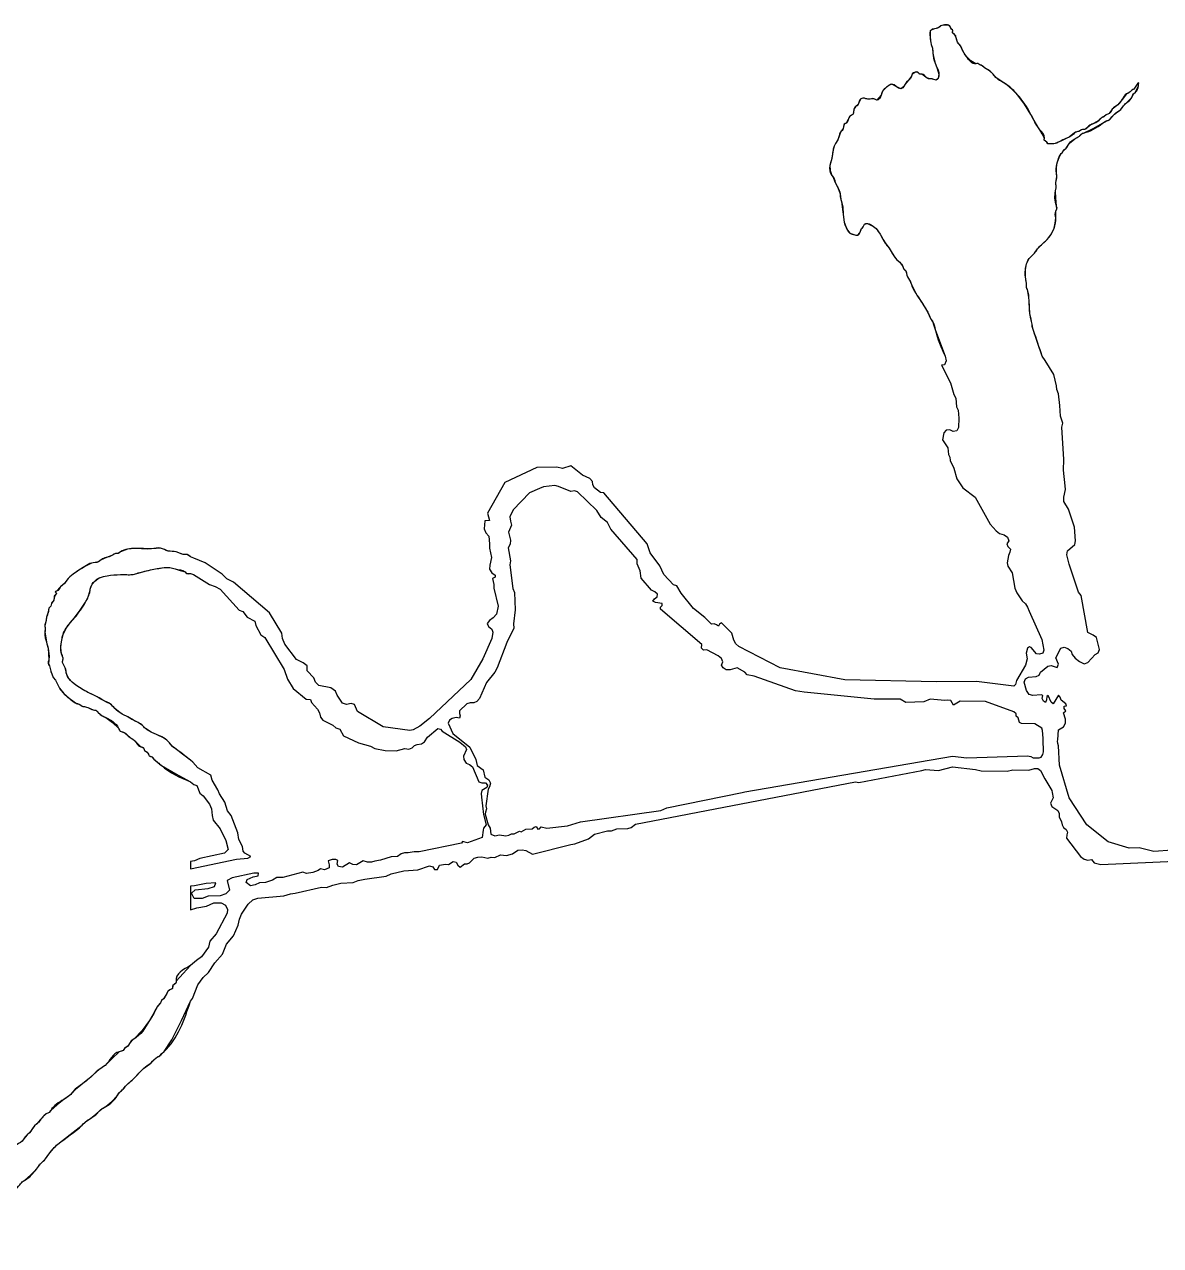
# Model space of a CAD drawing. Extents: x 708293 to 716990, y 4902010 to 4917550.
# Drawn here: x 708878 to 709646, y 4909179 to 4910004 of the extents above; entities that cross this region are included whole.
import ezdxf

# ---------------------------------------------------------------- set-up
doc = ezdxf.new("R2010")
doc.units = 0
doc.layers.add('creek', color=7, linetype='Continuous')
doc.layers.add('creek-fill', color=7, linetype='Continuous')

msp = doc.modelspace()

# ---------------------------------------------------------------- linework, layer by layer
at = {"layer": 'creek'}
for points in [[(709489.88, 4909995.79), (709490.23, 4909993.22), (709490.57, 4909990.64), (709491.4, 4909988.23), (709491.75, 4909984.84), (709492.45, 4909981.44), (709493.26, 4909978.08), (709494.55, 4909974.32), (709495.82, 4909970.6), (709495.2, 4909967.69), (709493.99, 4909966.47), (709492.45, 4909967.02), (709487.82, 4909967.86), (709484.15, 4909970.64), (709482.86, 4909970.47), (709481.55, 4909971.91), (709479.93, 4909971.89), (709477.67, 4909970.58), (709477.35, 4909969.12), (709475.14, 4909966.48), (709472.93, 4909963.83), (709471.98, 4909961.89), (709469.96, 4909960.66), (709467, 4909962.16), (709464.02, 4909963.75), (709462.32, 4909963.17), (709460.38, 4909961.69), (709457.73, 4909959.16), (709456.78, 4909956.41), (709453.88, 4909952.99), (709451.93, 4909953.94), (709448.53, 4909953.59), (709444.47, 4909954.35), (709443.01, 4909953.85), (709441.65, 4909951.5), (709441.34, 4909950.04), (709439.4, 4909948.57), (709438.36, 4909946.87), (709438.13, 4909945.17), (709437.66, 4909943.39), (709435.64, 4909942.16), (709434.4, 4909939.85), (709433.16, 4909937.54), (709431.79, 4909936.8), (709431.16, 4909933.89), (709429.32, 4909931.37), (709428.49, 4909928.76), (709427.57, 4909926.18), (709425.97, 4909923.75), (709425.01, 4909921.8), (709424.22, 4909919.37), (709423.76, 4909915.17), (709422.93, 4909912.05), (709422.1, 4909908.94), (709422.2, 4909905.52), (709423.37, 4909902.1), (709424.27, 4909901.06), (709425.25, 4909898.57), (709426.25, 4909896.08), (709427.48, 4909894.07), (709428.97, 4909889.73), (709429.49, 4909885.86), (709429.99, 4909884.42), (709430.9, 4909877.46), (709431.79, 4909870.48), (709432.79, 4909867.58), (709433.92, 4909865.22), (709435.65, 4909863.17), (709439.07, 4909861.92), (709441.02, 4909861.77), (709442.38, 4909863.32), (709443.58, 4909866.16), (709444.54, 4909867.3), (709445.5, 4909869.24), (709447.52, 4909869.67), (709451.51, 4909867.53), (709453.31, 4909866.25)], [(709630.93, 4909964.73), (709630.27, 4909964.37), (709629.31, 4909963.23), (709627.55, 4909960.47), (709626.17, 4909959.73), (709624.97, 4909958.51), (709622.71, 4909957.19), (709619.73, 4909953.52), (709616.84, 4909949.79), (709612.97, 4909946.85), (709610.97, 4909944), (709608.87, 4909943.01), (709607.82, 4909942.12), (709605.72, 4909941.13), (709603.71, 4909939.09), (709601.05, 4909937.37), (709599.11, 4909936.7), (709596.69, 4909935.06), (709594.83, 4909933.35), (709592.24, 4909933), (709590.47, 4909931.86), (709588.93, 4909931.6), (709587.56, 4909930.86), (709583.93, 4909928), (709582.72, 4909927.58), (709578.58, 4909925.58), (709574.31, 4909923.63), (709572.78, 4909923.37), (709571.07, 4909923.59), (709569.45, 4909923.58), (709568.79, 4909924.7), (709567, 4909925.97), (709567.07, 4909927.35), (709565.7, 4909930.25), (709564.03, 4909933.04), (709562.56, 4909934.96), (709560.28, 4909939.16), (709558.04, 4909943.39), (709553.72, 4909950.2), (709548.86, 4909956.69), (709545.43, 4909960.22), (709541.68, 4909963.4), (709537.91, 4909965.83), (709534.26, 4909968.4), (709532.47, 4909970.48), (709530.02, 4909972.88), (709526.6, 4909974.94), (709525.05, 4909976.3), (709523.5, 4909976.85), (709522.12, 4909977.72), (709520.82, 4909977.55), (709517.39, 4909979.56), (709514.54, 4909982.41), (709512.91, 4909984.81), (709511.51, 4909987.3), (709510.44, 4909989.63), (709508.47, 4909992.19), (709507.48, 4909995.08), (709506.41, 4909997.41), (709504.94, 4909998.53), (709505.25, 4909999.98), (709504.35, 4910001.02), (709503.62, 4910002.39), (709502.39, 4910003.59), (709498.58, 4910003.63), (709497.12, 4910003.13), (709495.84, 4910002.15), (709493.89, 4910001.48), (709491.41, 4910000.89), (709489.94, 4909999.59), (709489.88, 4909995.79)], [(709554.27, 4909838.3), (709555.05, 4909842.35), (709556.81, 4909845.91), (709558.62, 4909847.77), (709560.43, 4909849.58), (709562.44, 4909852.42), (709565.15, 4909855.13), (709567.91, 4909857.81), (709570, 4909860.16), (709571.93, 4909862.69), (709573.6, 4909866.5), (709574.31, 4909869.92), (709574.77, 4909873.36), (709574.81, 4909877.97), (709575.61, 4909879.59), (709575.19, 4909881.6), (709574.78, 4909886.65), (709574.71, 4909891.68), (709575.1, 4909893.7), (709574.91, 4909897.41), (709575.53, 4909901.13), (709575.19, 4909903.71), (709575.25, 4909906.73), (709575.55, 4909909.76), (709575.87, 4909911.22), (709576.98, 4909914.29), (709577.94, 4909916.24), (709579.14, 4909917.46), (709580.18, 4909919.17), (709581.88, 4909920.55), (709583.96, 4909923.96), (709587.59, 4909926.82), (709590.73, 4909928.71), (709592.34, 4909930.34), (709593.56, 4909930.76), (709600.07, 4909933.95), (709606.48, 4909937.34), (709609.14, 4909939.06), (709611.08, 4909939.73), (709612.29, 4909940.95), (709614.38, 4909943.55), (709616.55, 4909945.11), (709618.73, 4909946.66), (709620.58, 4909949.18), (709623.4, 4909952.02), (709626.21, 4909954.89), (709627.33, 4909957.16), (709628.78, 4909958.46), (709630.61, 4909962.6), (709630.68, 4909963.97), (709630.93, 4909964.73)], [(709453.31, 4909866.25), (709456.01, 4909862.33), (709457.96, 4909859.09), (709459.87, 4909855.83), (709462.24, 4909852.87), (709463.55, 4909850.63), (709465.36, 4909847.85), (709467.32, 4909845.18), (709469.28, 4909843.42), (709471.33, 4909840.62), (709471.83, 4909839.17), (709473.46, 4909837.57), (709474.13, 4909834.83), (709475.34, 4909832.56), (709476.51, 4909830.26), (709477.17, 4909828.33), (709478.97, 4909824.75), (709480.95, 4909821.27), (709484.21, 4909816.19), (709487.43, 4909811.09), (709489, 4909808.12), (709490.32, 4909805.07), (709491.38, 4909803.54), (709492.34, 4909800.77), (709493.29, 4909798), (709496.62, 4909789), (709499.95, 4909780)], [(709565.53, 4909780), (709562.61, 4909788.65), (709559.68, 4909797.29), (709559.18, 4909798.74), (709558.76, 4909801.56), (709558.02, 4909805.22), (709557.33, 4909808.89), (709557, 4909813.23), (709556.78, 4909817.6), (709556.27, 4909821.31), (709555.59, 4909825.01), (709555.09, 4909826.45), (709554.91, 4909829.36), (709554.31, 4909833.46), (709554.27, 4909838.3)], [(709499.95, 4909780), (709500.72, 4909776.73), (709499.65, 4909774.11), (709497.61, 4909773.8), (709503.61, 4909762.07), (709505.85, 4909754.05), (709507.21, 4909751.6), (709507.78, 4909745.75), (709508.79, 4909743.46), (709509.24, 4909738.13), (709508.97, 4909731.81), (709507.87, 4909729.47), (709505.38, 4909729.09), (709503.08, 4909730.29), (709500.71, 4909729.88), (709499.04, 4909728.24), (709498.2, 4909723.53), (709501.87, 4909717.93), (709502.36, 4909713.52), (709503.22, 4909711.64), (709503.41, 4909709.49), (709505.87, 4909704.24), (709507.89, 4909697.13), (709511.96, 4909691.05), (709520.31, 4909684.7), (709530.37, 4909666.54), (709534.44, 4909661.88), (709536.71, 4909660.24), (709539.85, 4909659.28), (709542.11, 4909657.61), (709543.15, 4909655.16), (709541.69, 4909653.11), (709542.41, 4909651.33), (709544.09, 4909649.64), (709543.8, 4909647.59), (709542.78, 4909645.25), (709542.02, 4909640.42), (709542.45, 4909638), (709545.25, 4909633.55), (709547.13, 4909623.17), (709548.37, 4909620.12), (709552.1, 4909614.63), (709554.31, 4909612.6), (709555.79, 4909610.43), (709556.92, 4909607.66)], [(709564.46, 4909566.44), (709569.35, 4909570.49), (709571.68, 4909571), (709575.71, 4909569.57), (709576.68, 4909571.75), (709574.75, 4909576.23), (709578.18, 4909582.57), (709580.55, 4909583.38), (709582.97, 4909582.5), (709585.09, 4909580.7), (709585.92, 4909578.36), (709587.89, 4909575.87), (709590.87, 4909573.6), (709594, 4909572.11), (709596.37, 4909573.07), (709601.4, 4909578.3), (709603.53, 4909579.49), (709604.36, 4909581.85), (709602.23, 4909589.78), (709600.15, 4909591.5), (709596.38, 4909593.33), (709592, 4909618.16), (709590.26, 4909620.49), (709583.83, 4909639.32), (709582.16, 4909645.76), (709582.68, 4909648.54), (709587.62, 4909652.7), (709588.13, 4909655.17), (709587.39, 4909664.5), (709583.34, 4909676.69), (709580.3, 4909681.74), (709580.13, 4909684.6), (709581.47, 4909689.79), (709581.21, 4909692.28), (709579.98, 4909702.95), (709580.31, 4909710.16), (709578.99, 4909732.12), (709579.48, 4909734.63), (709578.03, 4909739.41), (709577.59, 4909746.68), (709576.67, 4909754.58), (709575.54, 4909757.54), (709575.2, 4909759.97), (709573.44, 4909767.71), (709567.68, 4909777.04), (709565.53, 4909780)], [(709343.98, 4909599.13), (709342.15, 4909598.93), (709337.61, 4909603.32), (709329.93, 4909609.42), (709321.55, 4909619.79), (709318.72, 4909624.77), (709316.45, 4909625.55), (709309.86, 4909632.47), (709307.09, 4909638.37), (709300.68, 4909647.02), (709298.61, 4909653.12), (709269.43, 4909687.62), (709266.96, 4909687.89), (709263.05, 4909691.1), (709262, 4909693.05), (709261.56, 4909695.31), (709259.81, 4909697.25), (709254.87, 4909699.56), (709247.06, 4909705.77), (709241.34, 4909704.16), (709237.5, 4909704.99), (709224.06, 4909704.84), (709202.3, 4909694.68), (709190.64, 4909673.8), (709192.12, 4909668.93), (709188.98, 4909668.8), (709188.38, 4909663.39), (709189.65, 4909660.6), (709191.5, 4909658.46), (709192.05, 4909653.13), (709191.99, 4909650.28), (709193.34, 4909644.02), (709192.16, 4909638.69), (709192, 4909636.06), (709193.68, 4909633.53), (709195.92, 4909632.07), (709195.83, 4909630.53), (709194.17, 4909629.69), (709195.03, 4909625.59), (709195.06, 4909623.2)], [(709225.95, 4909690.54), (709219.01, 4909687.56), (709208.15, 4909676.2), (709205.88, 4909671.33), (709206.19, 4909668.45), (709206.99, 4909665.88), (709204.83, 4909661.02), (709206.28, 4909655.7), (709205.91, 4909652.99), (709204.7, 4909650.44), (709206.2, 4909641.78), (709205.75, 4909638.94), (709207.77, 4909622.92), (709208.89, 4909620.36), (709209.42, 4909608.58), (709208.34, 4909599.08), (709208.44, 4909596.21), (709203.79, 4909586.58), (709197.15, 4909569.46), (709195.74, 4909566.41), (709189.95, 4909559.37), (709185.24, 4909548.65), (709183.59, 4909546.67), (709181.55, 4909545.71), (709178.95, 4909545.75), (709176.8, 4909545.06), (709171.84, 4909540.29), (709171.7, 4909538.4), (709172.32, 4909536.87), (709171.7, 4909535.42), (709169.49, 4909535.75), (709166.7, 4909535.13), (709164.98, 4909534), (709164.14, 4909532.07), (709167.23, 4909525), (709178.81, 4909515.8), (709182.75, 4909507.47), (709183.74, 4909503.31), (709187.78, 4909500.33), (709188.89, 4909495.52)], [(709401.77, 4909553.33), (709398.89, 4909553.77), (709370.87, 4909563.79), (709366.25, 4909564.62), (709364.52, 4909566.51), (709359.37, 4909569.41), (709354.75, 4909567.98), (709352.11, 4909568.11), (709349.95, 4909569.35), (709348.88, 4909571.09), (709349.67, 4909573.34), (709348.79, 4909575.57), (709346.69, 4909577.41), (709338.92, 4909581.46), (709336.66, 4909581.26), (709335.41, 4909582.71), (709335.59, 4909585.06), (709307.71, 4909609.03), (709307.55, 4909610.35), (709308.82, 4909611.49), (709308.8, 4909612.91), (709304.32, 4909613.47), (709302.47, 4909614.43), (709303.52, 4909616.09), (709305.31, 4909617.37), (709305.66, 4909619.07), (709303.77, 4909620.81), (709301.62, 4909621.78), (709294.58, 4909629.89), (709293.78, 4909634.93), (709291.9, 4909639.63), (709291.94, 4909642.55), (709273.99, 4909663.06), (709271.75, 4909667.54), (709267.47, 4909671.04), (709264.5, 4909675.68), (709251.63, 4909688.34), (709249.46, 4909688.88), (709247.13, 4909688.57), (709238.65, 4909692.01), (709236.14, 4909692.51), (709228.49, 4909691.71), (709225.95, 4909690.54)], [(708990, 4909644.3), (708987.7, 4909645.94), (708984.94, 4909646.07), (708980.31, 4909647.72), (708977.63, 4909648.03), (708974.95, 4909648.31), (708972.33, 4909649.39), (708969.67, 4909650.28), (708966.63, 4909650.09), (708963.59, 4909649.81), (708958.12, 4909649.99), (708952.65, 4909650.1), (708947.4, 4909649.62), (708942.61, 4909647.75), (708941.08, 4909646.68)], [(708941.08, 4909646.68), (708938.73, 4909646.42), (708936.71, 4909645.18), (708933.12, 4909643.82), (708929.52, 4909642.45), (708927.83, 4909641.06), (708922.97, 4909640.21), (708918.61, 4909637.9), (708914.54, 4909635.43), (708910.62, 4909632.74), (708908.39, 4909630.76), (708906.35, 4909628.58), (708904.67, 4909626.39), (708902.17, 4909624.18), (708899.44, 4909621.09), (708898.47, 4909620.76), (708899.37, 4909619.72), (708898.4, 4909618.58), (708897.69, 4909616.71), (708897.46, 4909615.02), (708896.01, 4909612.91), (708895.54, 4909611.13), (708894.17, 4909609.58), (708893.94, 4909607.88), (708893.39, 4909605.54), (708892.68, 4909603.67), (708892.13, 4909600.52), (708891.42, 4909597.85), (708891.76, 4909596.08), (708891.54, 4909593.58), (708892.11, 4909589.62), (708892.89, 4909585.68), (708893.64, 4909582.71), (708894.01, 4909578.88), (708894.1, 4909575.05), (708893.88, 4909571.74), (708894.54, 4909570.61), (708895.12, 4909568.92), (708895.46, 4909567.15), (708896.12, 4909565.22), (708897.19, 4909562.89), (708898.66, 4909560.97), (708899.94, 4909558.32), (708901.3, 4909555.67), (708904.41, 4909552.03), (708908, 4909548.8), (708910.41, 4909546.97), (708912.97, 4909545.38), (708915.16, 4909544.52), (708916.63, 4909543.4), (708918.9, 4909543.1), (708920.45, 4909542.55), (708924.27, 4909540.9), (708925.97, 4909540.67), (708927.6, 4909539.08), (708930.21, 4909537), (708932.82, 4909535.74), (708937.22, 4909532.43), (708941.22, 4909528.64), (708942.45, 4909526.64), (708945.54, 4909525.54), (708949.13, 4909522.19), (708951.16, 4909521), (708953.82, 4909518.56), (708956.39, 4909516.05), (708958.26, 4909515.34), (708958.92, 4909513.41), (708960.96, 4909512.22), (708962.03, 4909509.89), (708963.9, 4909509.19), (708965.21, 4909507.75)], [(709195.06, 4909623.2), (709197.81, 4909611.02), (709196.68, 4909605.55), (709194.63, 4909603.08), (709191.94, 4909601.46), (709190.39, 4909599.36), (709191.45, 4909597.37), (709193.55, 4909595.58), (709194.25, 4909593.58), (709193.58, 4909589.22), (709187.62, 4909575.41), (709179.34, 4909561.5), (709151.59, 4909535.03), (709144.94, 4909529.89), (709140.41, 4909527.44), (709138.18, 4909527.04), (709120.09, 4909529.47), (709102.93, 4909539.88), (709100.87, 4909544.58), (709098.54, 4909545.3), (709095.43, 4909544.66), (709092.75, 4909545.4), (709089.12, 4909550.79), (709087.88, 4909553.67), (709084.81, 4909555.79), (709076.66, 4909557.45), (709074.5, 4909559.74), (709073.36, 4909562.64), (709068.74, 4909567.45), (709068.71, 4909570.63), (709066.17, 4909572.7), (709061.65, 4909574.95), (709053.6, 4909585.47), (709052.18, 4909589.19), (709051.78, 4909592.75), (709043.28, 4909606.51), (709018.95, 4909627.35), (709014.5, 4909629.6), (709011.34, 4909632.6), (708999.83, 4909640.42), (708992.09, 4909643.51), (708990, 4909644.3)], [(708921.75, 4909552.17), (708917.44, 4909554.46), (708914.95, 4909555.97), (708912.55, 4909557.64), (708910, 4909559.74), (708907.74, 4909562.19), (708906.26, 4909564.92), (708905.25, 4909569.43), (708903.52, 4909572.88), (708903.82, 4909575.95), (708902.83, 4909578.85), (708902.23, 4909582.95), (708902.49, 4909585.5), (708902.92, 4909588.05), (708903.79, 4909591.84), (708905.96, 4909596.15), (708908.84, 4909600.04), (708911.57, 4909603.14), (708915.47, 4909608.31), (708919.03, 4909613.78), (708920.72, 4909617.31), (708921.98, 4909620.99), (708922.28, 4909623.26), (708923.45, 4909625.8), (708925.25, 4909628.05), (708928.31, 4909630.17), (708931.22, 4909631.17), (708935.84, 4909631.94), (708940.37, 4909632.22), (708944.91, 4909632.36), (708948.73, 4909632.32), (708952.13, 4909632.67), (708953.58, 4909633.17), (708957.79, 4909634.34), (708960.29, 4909634.95), (708962.81, 4909635.52), (708967.41, 4909636.39), (708972.04, 4909637.07), (708976.09, 4909637.11), (708979.66, 4909636.18), (708983.01, 4909635.2), (708986.33, 4909634.14), (708987.47, 4909633.19), (708990, 4909633.21)], [(708990, 4909633.21), (708992.06, 4909632.43), (709002.81, 4909625.64), (709006.53, 4909624.43), (709009.95, 4909622.62), (709022.75, 4909608.39), (709025.33, 4909607.52), (709028.33, 4909603.56), (709033.38, 4909600.85), (709034.12, 4909598.01), (709037.52, 4909591.68), (709040.18, 4909589.77), (709053.26, 4909568.26), (709055.62, 4909561.64), (709059.43, 4909555.3), (709068.21, 4909548.26), (709071.11, 4909547.96), (709071.68, 4909545.85), (709075.81, 4909541.47), (709077.22, 4909538.88), (709077.86, 4909536.01), (709079.38, 4909534.01), (709086.06, 4909530.69), (709088.1, 4909528.8), (709090.96, 4909527.91), (709093.29, 4909523.48), (709103.53, 4909518.75), (709111.54, 4909516.34), (709114.47, 4909514.87), (709121.56, 4909513.46), (709129, 4909513.34), (709134.76, 4909514.76), (709137.6, 4909514.37), (709139.84, 4909515.24), (709141.3, 4909516.98), (709143.13, 4909517.65), (709146.17, 4909518.04), (709148.15, 4909519.46), (709150.18, 4909522.57), (709157.18, 4909528.3), (709159.01, 4909527.82), (709160.01, 4909526.66), (709171.91, 4909519.24)], [(709556.92, 4909607.66), (709565.44, 4909588.48), (709566.71, 4909581.37), (709565.98, 4909579.21), (709563.8, 4909578.63), (709561.75, 4909578.74), (709558.14, 4909583.13), (709556.93, 4909583.5), (709555.65, 4909582.71), (709554.87, 4909579.32), (709555.52, 4909575.5), (709554.25, 4909571.08), (709548.16, 4909560.8), (709547.58, 4909558.13), (709546.35, 4909557.07), (709521.22, 4909560.2), (709494.22, 4909559.94), (709432.12, 4909561.23), (709388.62, 4909569.41), (709360.62, 4909583.84), (709358.63, 4909585.65), (709357.08, 4909587.96), (709355.77, 4909592.84), (709348.8, 4909599.76), (709347.55, 4909598.94), (709346.83, 4909597.43), (709345.47, 4909598.37), (709343.98, 4909599.13)], [(709576.14, 4909520.68), (709576.53, 4909527.38), (709580.03, 4909529.59), (709581.4, 4909531.92), (709581.48, 4909534.74), (709579.92, 4909539.03), (709581.56, 4909540.38), (709580.45, 4909541.96), (709580.45, 4909543.46), (709581.96, 4909543.77), (709581.56, 4909544.98), (709578.43, 4909547.44), (709577.66, 4909549.64), (709576.64, 4909550.82), (709572.93, 4909544.97), (709571.68, 4909546.16), (709569.76, 4909550.77), (709568.75, 4909550.1), (709568.54, 4909547.7), (709567.88, 4909545.99), (709566.59, 4909546.93), (709565.68, 4909548.59), (709566.09, 4909550.59), (709564.89, 4909551.22), (709559.18, 4909550.65), (709556.77, 4909551.38), (709555.06, 4909554.02), (709553.39, 4909559.68), (709554.3, 4909561.83), (709556.44, 4909563.07), (709561.64, 4909563.59), (709563.48, 4909564.45), (709564.46, 4909566.44)], [(708990, 4909506.9), (708984.63, 4909510.94), (708979.26, 4909514.99), (708977.79, 4909516.1), (708975.83, 4909518.66), (708973.86, 4909520.52), (708971.67, 4909522.09), (708967.48, 4909524.05), (708963.29, 4909525.96), (708959.46, 4909528.42), (708957.42, 4909530.42), (708954.57, 4909532.41), (708951.31, 4909533.99), (708947.57, 4909536.21), (708943.66, 4909538.11), (708941.18, 4909539.88), (708938.85, 4909541.85), (708935.59, 4909545.05), (708933.17, 4909546.28), (708930.7, 4909547.42), (708928.18, 4909549.04), (708925.57, 4909550.51), (708921.75, 4909552.17)], [(709566.24, 4909521.89), (709565.71, 4909527.07), (709565.37, 4909528.62), (709560.74, 4909531.64), (709551.7, 4909531.7), (709550.24, 4909532.53), (709549.42, 4909535.47), (709548.06, 4909536.6), (709547.92, 4909538.28), (709546.34, 4909539.66), (709527.36, 4909546.59), (709510.11, 4909546.92), (709505.68, 4909544.08), (709503.92, 4909547.23), (709501.91, 4909547.56), (709499.89, 4909547.23), (709489.83, 4909548.24), (709485.71, 4909546.3), (709473.47, 4909545.98), (709469.66, 4909548.11), (709452.04, 4909548.25), (709404.68, 4909552.83), (709401.77, 4909553.33)], [(709171.91, 4909519.24), (709175.79, 4909516.06), (709176.61, 4909514.19), (709174.56, 4909509.79), (709174.69, 4909507.41), (709176.34, 4909505.02), (709178.61, 4909504.12), (709180.55, 4909502.53), (709184.94, 4909492.42), (709186.84, 4909491.71), (709189.38, 4909491.74), (709190.76, 4909490.15), (709190.34, 4909488.61), (709186.8, 4909486.37), (709186.36, 4909484.51), (709186.67, 4909481.99), (709187.92, 4909470.3)], [(709364.59, 4909485.52), (709505.06, 4909509.59), (709514.68, 4909508.58), (709555.79, 4909509.98), (709557.84, 4909509.5), (709559.41, 4909508.55), (709563.48, 4909508.45), (709565.03, 4909509.09), (709566.1, 4909510.78), (709566.55, 4909512.71), (709566.33, 4909521), (709566.24, 4909521.89)], [(709653.48, 4909446.07), (709641, 4909445.28), (709631.06, 4909447.64), (709624.45, 4909447.54), (709610.18, 4909451.69), (709595.69, 4909463.22), (709583.89, 4909481.59), (709577.21, 4909503.7), (709576.67, 4909516.69), (709576.1, 4909518.15), (709576.07, 4909519.85), (709576.14, 4909520.68)], [(708965.21, 4909507.75), (708967.9, 4909505.43), (708970.26, 4909503.28), (708980.13, 4909497.75), (708990, 4909492.23)], [(708990, 4909433.53), (709021.04, 4909440.02), (709028.74, 4909440.7), (709030.65, 4909441.91), (709026.63, 4909444.06), (709025.54, 4909445.41), (709025.2, 4909448.59), (709022.65, 4909453.31), (709021.86, 4909457.96), (709017.45, 4909469.47), (709014.93, 4909472.65), (709013.24, 4909478.59), (709009.46, 4909484.16), (709008.51, 4909486.9), (709004.57, 4909493.39), (709003.59, 4909496.74), (708994.83, 4909501.74), (708991.53, 4909505.57), (708990, 4909506.9)], [(709484.24, 4909500), (709486.63, 4909500.57), (709495.43, 4909500.02), (709505.03, 4909502.58), (709520.56, 4909500.74), (709524.45, 4909499.67), (709542.04, 4909499.56), (709545.76, 4909500.51), (709556.64, 4909500.26), (709560.45, 4909501.35), (709562.69, 4909501.28), (709564.51, 4909499.93), (709567.37, 4909494.25), (709572.23, 4909486.49), (709572.26, 4909485.23), (709573.1, 4909481.57), (709571.24, 4909477.93), (709572.19, 4909475.61), (709576.23, 4909473.04), (709577, 4909471.02), (709576.98, 4909468.62), (709578.74, 4909465.4), (709579.11, 4909463.38), (709580.06, 4909461.38), (709581.9, 4909460.07), (709582.72, 4909458.28), (709582.18, 4909456.48), (709582.08, 4909454.29), (709591.59, 4909441.97), (709593.9, 4909440.18), (709596.36, 4909439.44), (709598.87, 4909439.82), (709600.8, 4909437.49), (709605.26, 4909436.37), (709660.34, 4909438.97)], [(708990, 4909492.23), (708992.17, 4909490.62), (708994.29, 4909489.81), (708996.31, 4909484.76), (708998.49, 4909482.95), (709002.83, 4909477.22), (709004.18, 4909474), (709004.52, 4909469.64), (709005.17, 4909466.51), (709010.08, 4909460.55), (709013.89, 4909452.75), (709015.37, 4909446.52), (709012.89, 4909444.16), (708996.33, 4909440.6), (708992.59, 4909438.84), (708990, 4909438.45)], [(709188.89, 4909495.52), (709191.49, 4909493.7), (709192.69, 4909491.4), (709192.15, 4909488.98), (709191.08, 4909487.28), (709189.64, 4909476.17), (709190.1, 4909474.13), (709189.36, 4909471.88), (709189.11, 4909470.41)], [(709246.91, 4909450.08), (709249.71, 4909450.45), (709258.88, 4909453.75), (709262.99, 4909456.9), (709271.9, 4909459.11), (709274.6, 4909459.11), (709278.19, 4909460.46), (709285.6, 4909460.9), (709287.85, 4909461.58), (709290.63, 4909463.74), (709439.4, 4909492.24), (709441.66, 4909491.93), (709484.24, 4909500)], [(709191.16, 4909463.31), (709192.5, 4909461.05), (709192.86, 4909456.9), (709195.76, 4909455.84), (709198.7, 4909456.59), (709203, 4909455.85), (709205.06, 4909456.24), (709206.94, 4909457.18), (709208.69, 4909457.2), (709212.37, 4909458.91), (709213.5, 4909458.45), (709216.65, 4909460.25), (709220.89, 4909460.46), (709222.25, 4909461.64), (709223.68, 4909462.05), (709224.68, 4909460.45), (709225.85, 4909460.46), (709226.99, 4909461.88), (709230.86, 4909460.92), (709244.7, 4909462.49), (709253.53, 4909465.3), (709307.94, 4909472.95), (709312, 4909474.72), (709362.76, 4909485.09), (709364.59, 4909485.52)], [(709187.92, 4909470.3), (709189.76, 4909463.25)], [(709189.11, 4909470.41), (709191.16, 4909463.31)], [(709189.76, 4909463.25), (709187.88, 4909461.05), (709187.75, 4909459.7), (709187.04, 4909454.76), (709177.1, 4909451.07), (709173.78, 4909451.91), (709173.21, 4909450.85), (709144.56, 4909445.01), (709141.23, 4909445.02), (709137.13, 4909444.26), (709134.48, 4909444.42), (709132.42, 4909443.73), (709129.86, 4909441.87), (709125.67, 4909441.7), (709118.47, 4909439.38), (709114.61, 4909438.8), (709112.29, 4909438.11), (709109.55, 4909438.02), (709106.55, 4909438.86), (709102.1, 4909436.2), (709099.73, 4909436.41), (709097.45, 4909437.56), (709092.59, 4909434.7), (709089.9, 4909435.05), (709088.99, 4909436.73), (709089.61, 4909439.1), (709088.25, 4909439.95), (709085.65, 4909439.82), (709082.99, 4909438.89), (709083.73, 4909436.21), (709083.75, 4909434.26), (709080.5, 4909432.92), (709077.92, 4909433.61), (709076.25, 4909432.32), (709072.69, 4909431.12), (709068.27, 4909430.38), (709065.79, 4909431.36), (709052.44, 4909427.7), (709048.25, 4909427.78), (709045.46, 4909425.88), (709040.68, 4909424.34), (709036.65, 4909424.06), (709033.63, 4909422.69), (709030.61, 4909422.16), (709027.68, 4909424.24), (709028.36, 4909426.41), (709032.4, 4909428.16), (709035.73, 4909428.79), (709035.94, 4909430.55), (709032.72, 4909430.5), (709018.22, 4909427.4), (709014.74, 4909425.59), (709016.34, 4909419.22), (709013.77, 4909416.64), (709009.97, 4909415.29), (709001.99, 4909414.97), (708997.87, 4909413.59), (708992.4, 4909413.58), (708990.73, 4909417.05), (708993.2, 4909419.33), (709001.91, 4909420.15), (709006.26, 4909421.61), (709007.01, 4909424), (709000.59, 4909423.62), (708992.59, 4909422.06), (708990, 4909421.75)], [(708990, 4909344.16), (708991.25, 4909346.02), (708994.83, 4909355.13), (708998.43, 4909360.15), (709002.07, 4909363.55), (709006.34, 4909369.99), (709011.66, 4909375.89), (709014.34, 4909382.59), (709019.09, 4909388.36), (709022.25, 4909395.43), (709023.14, 4909399.5), (709024.5, 4909402.98), (709028.84, 4909409.75), (709032.09, 4909412.59), (709035.39, 4909413.66), (709053, 4909415.39), (709057.54, 4909416.69), (709060.77, 4909417.03), (709078.5, 4909421.04), (709081.88, 4909420.83), (709086.26, 4909422.49), (709091.57, 4909423.76), (709099.91, 4909424.21), (709103.19, 4909425.56), (709107.69, 4909426.62), (709122.12, 4909428.52), (709125.67, 4909430.26), (709134.03, 4909432.15), (709143.55, 4909432.79), (709151.49, 4909435.55), (709153.78, 4909434.88), (709154.97, 4909433), (709156.9, 4909433.07), (709158.2, 4909436.07), (709162.32, 4909436.77), (709164.44, 4909436.42), (709167.42, 4909438.6), (709169.59, 4909438.13), (709170.53, 4909436.09), (709172.13, 4909434.69), (709175.09, 4909437.01), (709176.98, 4909437.01), (709178.58, 4909437.67), (709181.69, 4909440.81), (709184.13, 4909441.47), (709186.88, 4909441.57), (709190.97, 4909440.84), (709193.23, 4909441.35), (709195.56, 4909441.2), (709199.5, 4909442.92), (709203.5, 4909442.46), (709207.63, 4909443.71), (709211.29, 4909446.15), (709214.08, 4909446.35), (709216.54, 4909445.89), (709221.18, 4909443.52), (709246.91, 4909450.08)], [(708990, 4909438.45), (708990, 4909433.53)], [(708990, 4909421.75), (708990, 4909405.82)], [(708990, 4909405.82), (708994.2, 4909407.27), (709000.7, 4909408.32), (709005.61, 4909410.46), (709010.73, 4909410.59), (709013.68, 4909408.9), (709014.87, 4909406.04), (709014.84, 4909403.5), (709007.29, 4909389.55), (709002.91, 4909384.62), (709002.06, 4909380.54), (708997.35, 4909374.12), (708993.92, 4909371.6), (708990, 4909368.13)], [(708990, 4909368.13), (708985.09, 4909362.86), (708980.17, 4909357.59), (708980.1, 4909356.21), (708977.92, 4909354.66), (708977.78, 4909352.72), (708975.92, 4909351.81), (708974.71, 4909350.59), (708973.21, 4909348.19), (708971.75, 4909345.8), (708970.3, 4909344.5), (708969.74, 4909342.96)], [(708970.64, 4909308.76), (708972.09, 4909310.06), (708977.32, 4909318), (708983.76, 4909331.01), (708990, 4909344.16)], [(708969.74, 4909342.96), (708967.41, 4909340.27), (708966.61, 4909338.65), (708964.47, 4909334.77), (708962.21, 4909330.94), (708957.34, 4909324.32), (708951.6, 4909318.41), (708950.47, 4909317.75), (708949.1, 4909316.2), (708947.5, 4909313.77), (708945.32, 4909312.21), (708944.44, 4909310.83), (708941.78, 4909309.92), (708937.04, 4909305.27), (708932.2, 4909300.71), (708928.24, 4909298), (708924.41, 4909294.55), (708920.59, 4909291.07), (708915.8, 4909287.27), (708911, 4909283.47), (708908.27, 4909280.38), (708904.32, 4909277.67), (708899.81, 4909274.08), (708895.45, 4909270.32), (708894.33, 4909268.86), (708892.47, 4909267.95), (708890.78, 4909266.56), (708888.44, 4909263.88), (708886.12, 4909261.19), (708884.43, 4909259.8), (708882.78, 4909257.49), (708881.14, 4909255.17), (708879.44, 4909253.78), (708877.26, 4909251.12)], [(708876.92, 4909222.45), (708878.05, 4909223.11), (708882.08, 4909226.69), (708885.78, 4909230.61), (708888.59, 4909234.27), (708892.05, 4909237.61), (708894.21, 4909240.78), (708897.14, 4909244.24), (708900.33, 4909247.46), (708908.52, 4909253.97), (708916.77, 4909260.37), (708919.83, 4909263.31), (708921.6, 4909264.45), (708924.56, 4909266.59), (708927.4, 4909268.87), (708928.37, 4909270.01), (708930.3, 4909271.48), (708932.81, 4909272.88), (708936.82, 4909276.22), (708940.37, 4909280.05), (708941.98, 4909282.49), (708944.47, 4909284.69), (708946, 4909286.56), (708948.97, 4909289.34), (708951.96, 4909292.11), (708955.03, 4909295.35), (708958.15, 4909298.55), (708960.7, 4909300.55), (708963.31, 4909302.47), (708965.49, 4909304.43), (708967.66, 4909306.39), (708969.27, 4909307.21), (708970.64, 4909308.76)]]:
    msp.add_lwpolyline(points, dxfattribs=at)
at = {"layer": 'creek-fill'}
for p, q in [((709187.92, 4909470.3), (709189.76, 4909463.25)), ((709189.11, 4909470.41), (709191.16, 4909463.31)), ((708990, 4909438.45), (708990, 4909433.53)), ((708990, 4909421.75), (708990, 4909405.82))]:
    msp.add_line(p, q, dxfattribs=at)
for points in [[(709499.95, 4909780), (709500.72, 4909776.73), (709499.65, 4909774.11), (709497.61, 4909773.8), (709503.61, 4909762.07), (709505.85, 4909754.05), (709507.21, 4909751.6), (709507.78, 4909745.75), (709508.79, 4909743.46), (709509.24, 4909738.13), (709508.97, 4909731.81), (709507.87, 4909729.47), (709505.38, 4909729.09), (709503.08, 4909730.29), (709500.71, 4909729.88), (709499.04, 4909728.24), (709498.2, 4909723.53), (709501.87, 4909717.93), (709502.36, 4909713.52), (709503.22, 4909711.64), (709503.41, 4909709.49), (709505.87, 4909704.24), (709507.89, 4909697.13), (709511.96, 4909691.05), (709520.31, 4909684.7), (709530.37, 4909666.54), (709534.44, 4909661.88), (709536.71, 4909660.24), (709539.85, 4909659.28), (709542.11, 4909657.61), (709543.15, 4909655.16), (709541.69, 4909653.11), (709542.41, 4909651.33), (709544.09, 4909649.64), (709543.8, 4909647.59), (709542.78, 4909645.25), (709542.02, 4909640.42), (709542.45, 4909638), (709545.25, 4909633.55), (709547.13, 4909623.17), (709548.37, 4909620.12), (709552.1, 4909614.63), (709554.31, 4909612.6), (709555.79, 4909610.43), (709556.92, 4909607.66)], [(709564.46, 4909566.44), (709569.35, 4909570.49), (709571.68, 4909571), (709575.71, 4909569.57), (709576.68, 4909571.75), (709574.75, 4909576.23), (709578.18, 4909582.57), (709580.55, 4909583.38), (709582.97, 4909582.5), (709585.09, 4909580.7), (709585.92, 4909578.36), (709587.89, 4909575.87), (709590.87, 4909573.6), (709594, 4909572.11), (709596.37, 4909573.07), (709601.4, 4909578.3), (709603.53, 4909579.49), (709604.36, 4909581.85), (709602.23, 4909589.78), (709600.15, 4909591.5), (709596.38, 4909593.33), (709592, 4909618.16), (709590.26, 4909620.49), (709583.83, 4909639.32), (709582.16, 4909645.76), (709582.68, 4909648.54), (709587.62, 4909652.7), (709588.13, 4909655.17), (709587.39, 4909664.5), (709583.34, 4909676.69), (709580.3, 4909681.74), (709580.13, 4909684.6), (709581.47, 4909689.79), (709581.21, 4909692.28), (709579.98, 4909702.95), (709580.31, 4909710.16), (709578.99, 4909732.12), (709579.48, 4909734.63), (709578.03, 4909739.41), (709577.59, 4909746.68), (709576.67, 4909754.58), (709575.54, 4909757.54), (709575.2, 4909759.97), (709573.44, 4909767.71), (709567.68, 4909777.04), (709565.53, 4909780)], [(709343.98, 4909599.13), (709342.15, 4909598.93), (709337.61, 4909603.32), (709329.93, 4909609.42), (709321.55, 4909619.79), (709318.72, 4909624.77), (709316.45, 4909625.55), (709309.86, 4909632.47), (709307.09, 4909638.37), (709300.68, 4909647.02), (709298.61, 4909653.12), (709269.43, 4909687.62), (709266.96, 4909687.89), (709263.05, 4909691.1), (709262, 4909693.05), (709261.56, 4909695.31), (709259.81, 4909697.25), (709254.87, 4909699.56), (709247.06, 4909705.77), (709241.34, 4909704.16), (709237.5, 4909704.99), (709224.06, 4909704.84), (709202.3, 4909694.68), (709190.64, 4909673.8), (709192.12, 4909668.93), (709188.98, 4909668.8), (709188.38, 4909663.39), (709189.65, 4909660.6), (709191.5, 4909658.46), (709192.05, 4909653.13), (709191.99, 4909650.28), (709193.34, 4909644.02), (709192.16, 4909638.69), (709192, 4909636.06), (709193.68, 4909633.53), (709195.92, 4909632.07), (709195.83, 4909630.53), (709194.17, 4909629.69), (709195.03, 4909625.59), (709195.06, 4909623.2)], [(709225.95, 4909690.54), (709219.01, 4909687.56), (709208.15, 4909676.2), (709205.88, 4909671.33), (709206.19, 4909668.45), (709206.99, 4909665.88), (709204.83, 4909661.02), (709206.28, 4909655.7), (709205.91, 4909652.99), (709204.7, 4909650.44), (709206.2, 4909641.78), (709205.75, 4909638.94), (709207.77, 4909622.92), (709208.89, 4909620.36), (709209.42, 4909608.58), (709208.34, 4909599.08), (709208.44, 4909596.21), (709203.79, 4909586.58), (709197.15, 4909569.46), (709195.74, 4909566.41), (709189.95, 4909559.37), (709185.24, 4909548.65), (709183.59, 4909546.67), (709181.55, 4909545.71), (709178.95, 4909545.75), (709176.8, 4909545.06), (709171.84, 4909540.29), (709171.7, 4909538.4), (709172.32, 4909536.87), (709171.7, 4909535.42), (709169.49, 4909535.75), (709166.7, 4909535.13), (709164.98, 4909534), (709164.14, 4909532.07), (709167.23, 4909525), (709178.81, 4909515.8), (709182.75, 4909507.47), (709183.74, 4909503.31), (709187.78, 4909500.33), (709188.89, 4909495.52)], [(709401.77, 4909553.33), (709398.89, 4909553.77), (709370.87, 4909563.79), (709366.25, 4909564.62), (709364.52, 4909566.51), (709359.37, 4909569.41), (709354.75, 4909567.98), (709352.11, 4909568.11), (709349.95, 4909569.35), (709348.88, 4909571.09), (709349.67, 4909573.34), (709348.79, 4909575.57), (709346.69, 4909577.41), (709338.92, 4909581.46), (709336.66, 4909581.26), (709335.41, 4909582.71), (709335.59, 4909585.06), (709307.71, 4909609.03), (709307.55, 4909610.35), (709308.82, 4909611.49), (709308.8, 4909612.91), (709304.32, 4909613.47), (709302.47, 4909614.43), (709303.52, 4909616.09), (709305.31, 4909617.37), (709305.66, 4909619.07), (709303.77, 4909620.81), (709301.62, 4909621.78), (709294.58, 4909629.89), (709293.78, 4909634.93), (709291.9, 4909639.63), (709291.94, 4909642.55), (709273.99, 4909663.06), (709271.75, 4909667.54), (709267.47, 4909671.04), (709264.5, 4909675.68), (709251.63, 4909688.34), (709249.46, 4909688.88), (709247.13, 4909688.57), (709238.65, 4909692.01), (709236.14, 4909692.51), (709228.49, 4909691.71), (709225.95, 4909690.54)], [(709195.06, 4909623.2), (709197.81, 4909611.02), (709196.68, 4909605.55), (709194.63, 4909603.08), (709191.94, 4909601.46), (709190.39, 4909599.36), (709191.45, 4909597.37), (709193.55, 4909595.58), (709194.25, 4909593.58), (709193.58, 4909589.22), (709187.62, 4909575.41), (709179.34, 4909561.5), (709151.59, 4909535.03), (709144.94, 4909529.89), (709140.41, 4909527.44), (709138.18, 4909527.04), (709120.09, 4909529.47), (709102.93, 4909539.88), (709100.87, 4909544.58), (709098.54, 4909545.3), (709095.43, 4909544.66), (709092.75, 4909545.4), (709089.12, 4909550.79), (709087.88, 4909553.67), (709084.81, 4909555.79), (709076.66, 4909557.45), (709074.5, 4909559.74), (709073.36, 4909562.64), (709068.74, 4909567.45), (709068.71, 4909570.63), (709066.17, 4909572.7), (709061.65, 4909574.95), (709053.6, 4909585.47), (709052.18, 4909589.19), (709051.78, 4909592.75), (709043.28, 4909606.51), (709018.95, 4909627.35), (709014.5, 4909629.6), (709011.34, 4909632.6), (708999.83, 4909640.42), (708992.09, 4909643.51), (708990, 4909644.3)], [(708990, 4909633.21), (708992.06, 4909632.43), (709002.81, 4909625.64), (709006.53, 4909624.43), (709009.95, 4909622.62), (709022.75, 4909608.39), (709025.33, 4909607.52), (709028.33, 4909603.56), (709033.38, 4909600.85), (709034.12, 4909598.01), (709037.52, 4909591.68), (709040.18, 4909589.77), (709053.26, 4909568.26), (709055.62, 4909561.64), (709059.43, 4909555.3), (709068.21, 4909548.26), (709071.11, 4909547.96), (709071.68, 4909545.85), (709075.81, 4909541.47), (709077.22, 4909538.88), (709077.86, 4909536.01), (709079.38, 4909534.01), (709086.06, 4909530.69), (709088.1, 4909528.8), (709090.96, 4909527.91), (709093.29, 4909523.48), (709103.53, 4909518.75), (709111.54, 4909516.34), (709114.47, 4909514.87), (709121.56, 4909513.46), (709129, 4909513.34), (709134.76, 4909514.76), (709137.6, 4909514.37), (709139.84, 4909515.24), (709141.3, 4909516.98), (709143.13, 4909517.65), (709146.17, 4909518.04), (709148.15, 4909519.46), (709150.18, 4909522.57), (709157.18, 4909528.3), (709159.01, 4909527.82), (709160.01, 4909526.66), (709171.91, 4909519.24)], [(709556.92, 4909607.66), (709565.44, 4909588.48), (709566.71, 4909581.37), (709565.98, 4909579.21), (709563.8, 4909578.63), (709561.75, 4909578.74), (709558.14, 4909583.13), (709556.93, 4909583.5), (709555.65, 4909582.71), (709554.87, 4909579.32), (709555.52, 4909575.5), (709554.25, 4909571.08), (709548.16, 4909560.8), (709547.58, 4909558.13), (709546.35, 4909557.07), (709521.22, 4909560.2), (709494.22, 4909559.94), (709432.12, 4909561.23), (709388.62, 4909569.41), (709360.62, 4909583.84), (709358.63, 4909585.65), (709357.08, 4909587.96), (709355.77, 4909592.84), (709348.8, 4909599.76), (709347.55, 4909598.94), (709346.83, 4909597.43), (709345.47, 4909598.37), (709343.98, 4909599.13)], [(709576.14, 4909520.68), (709576.53, 4909527.38), (709580.03, 4909529.59), (709581.4, 4909531.92), (709581.48, 4909534.74), (709579.92, 4909539.03), (709581.56, 4909540.38), (709580.45, 4909541.96), (709580.45, 4909543.46), (709581.96, 4909543.77), (709581.56, 4909544.98), (709578.43, 4909547.44), (709577.66, 4909549.64), (709576.64, 4909550.82), (709572.93, 4909544.97), (709571.68, 4909546.16), (709569.76, 4909550.77), (709568.75, 4909550.1), (709568.54, 4909547.7), (709567.88, 4909545.99), (709566.59, 4909546.93), (709565.68, 4909548.59), (709566.09, 4909550.59), (709564.89, 4909551.22), (709559.18, 4909550.65), (709556.77, 4909551.38), (709555.06, 4909554.02), (709553.39, 4909559.68), (709554.3, 4909561.83), (709556.44, 4909563.07), (709561.64, 4909563.59), (709563.48, 4909564.45), (709564.46, 4909566.44)], [(709566.24, 4909521.89), (709565.71, 4909527.07), (709565.37, 4909528.62), (709560.74, 4909531.64), (709551.7, 4909531.7), (709550.24, 4909532.53), (709549.42, 4909535.47), (709548.06, 4909536.6), (709547.92, 4909538.28), (709546.34, 4909539.66), (709527.36, 4909546.59), (709510.11, 4909546.92), (709505.68, 4909544.08), (709503.92, 4909547.23), (709501.91, 4909547.56), (709499.89, 4909547.23), (709489.83, 4909548.24), (709485.71, 4909546.3), (709473.47, 4909545.98), (709469.66, 4909548.11), (709452.04, 4909548.25), (709404.68, 4909552.83), (709401.77, 4909553.33)], [(709171.91, 4909519.24), (709175.79, 4909516.06), (709176.61, 4909514.19), (709174.56, 4909509.79), (709174.69, 4909507.41), (709176.34, 4909505.02), (709178.61, 4909504.12), (709180.55, 4909502.53), (709184.94, 4909492.42), (709186.84, 4909491.71), (709189.38, 4909491.74), (709190.76, 4909490.15), (709190.34, 4909488.61), (709186.8, 4909486.37), (709186.36, 4909484.51), (709186.67, 4909481.99), (709187.92, 4909470.3)], [(709364.59, 4909485.52), (709505.06, 4909509.59), (709514.68, 4909508.58), (709555.79, 4909509.98), (709557.84, 4909509.5), (709559.41, 4909508.55), (709563.48, 4909508.45), (709565.03, 4909509.09), (709566.1, 4909510.78), (709566.55, 4909512.71), (709566.33, 4909521), (709566.24, 4909521.89)], [(709653.48, 4909446.07), (709641, 4909445.28), (709631.06, 4909447.64), (709624.45, 4909447.54), (709610.18, 4909451.69), (709595.69, 4909463.22), (709583.89, 4909481.59), (709577.21, 4909503.7), (709576.67, 4909516.69), (709576.1, 4909518.15), (709576.07, 4909519.85), (709576.14, 4909520.68)], [(708990, 4909433.53), (709021.04, 4909440.02), (709028.74, 4909440.7), (709030.65, 4909441.91), (709026.63, 4909444.06), (709025.54, 4909445.41), (709025.2, 4909448.59), (709022.65, 4909453.31), (709021.86, 4909457.96), (709017.45, 4909469.47), (709014.93, 4909472.65), (709013.24, 4909478.59), (709009.46, 4909484.16), (709008.51, 4909486.9), (709004.57, 4909493.39), (709003.59, 4909496.74), (708994.83, 4909501.74), (708991.53, 4909505.57), (708990, 4909506.9)], [(709484.24, 4909500), (709486.63, 4909500.57), (709495.43, 4909500.02), (709505.03, 4909502.58), (709520.56, 4909500.74), (709524.45, 4909499.67), (709542.04, 4909499.56), (709545.76, 4909500.51), (709556.64, 4909500.26), (709560.45, 4909501.35), (709562.69, 4909501.28), (709564.51, 4909499.93), (709567.37, 4909494.25), (709572.23, 4909486.49), (709572.26, 4909485.23), (709573.1, 4909481.57), (709571.24, 4909477.93), (709572.19, 4909475.61), (709576.23, 4909473.04), (709577, 4909471.02), (709576.98, 4909468.62), (709578.74, 4909465.4), (709579.11, 4909463.38), (709580.06, 4909461.38), (709581.9, 4909460.07), (709582.72, 4909458.28), (709582.18, 4909456.48), (709582.08, 4909454.29), (709591.59, 4909441.97), (709593.9, 4909440.18), (709596.36, 4909439.44), (709598.87, 4909439.82), (709600.8, 4909437.49), (709605.26, 4909436.37), (709660.34, 4909438.97)], [(708990, 4909492.23), (708992.17, 4909490.62), (708994.29, 4909489.81), (708996.31, 4909484.76), (708998.49, 4909482.95), (709002.83, 4909477.22), (709004.18, 4909474), (709004.52, 4909469.64), (709005.17, 4909466.51), (709010.08, 4909460.55), (709013.89, 4909452.75), (709015.37, 4909446.52), (709012.89, 4909444.16), (708996.33, 4909440.6), (708992.59, 4909438.84), (708990, 4909438.45)], [(709188.89, 4909495.52), (709191.49, 4909493.7), (709192.69, 4909491.4), (709192.15, 4909488.98), (709191.08, 4909487.28), (709189.64, 4909476.17), (709190.1, 4909474.13), (709189.36, 4909471.88), (709189.11, 4909470.41)], [(709246.91, 4909450.08), (709249.71, 4909450.45), (709258.88, 4909453.75), (709262.99, 4909456.9), (709271.9, 4909459.11), (709274.6, 4909459.11), (709278.19, 4909460.46), (709285.6, 4909460.9), (709287.85, 4909461.58), (709290.63, 4909463.74), (709439.4, 4909492.24), (709441.66, 4909491.93), (709484.24, 4909500)], [(709191.16, 4909463.31), (709192.5, 4909461.05), (709192.86, 4909456.9), (709195.76, 4909455.84), (709198.7, 4909456.59), (709203, 4909455.85), (709205.06, 4909456.24), (709206.94, 4909457.18), (709208.69, 4909457.2), (709212.37, 4909458.91), (709213.5, 4909458.45), (709216.65, 4909460.25), (709220.89, 4909460.46), (709222.25, 4909461.64), (709223.68, 4909462.05), (709224.68, 4909460.45), (709225.85, 4909460.46), (709226.99, 4909461.88), (709230.86, 4909460.92), (709244.7, 4909462.49), (709253.53, 4909465.3), (709307.94, 4909472.95), (709312, 4909474.72), (709362.76, 4909485.09), (709364.59, 4909485.52)], [(709189.76, 4909463.25), (709187.88, 4909461.05), (709187.75, 4909459.7), (709187.04, 4909454.76), (709177.1, 4909451.07), (709173.78, 4909451.91), (709173.21, 4909450.85), (709144.56, 4909445.01), (709141.23, 4909445.02), (709137.13, 4909444.26), (709134.48, 4909444.42), (709132.42, 4909443.73), (709129.86, 4909441.87), (709125.67, 4909441.7), (709118.47, 4909439.38), (709114.61, 4909438.8), (709112.29, 4909438.11), (709109.55, 4909438.02), (709106.55, 4909438.86), (709102.1, 4909436.2), (709099.73, 4909436.41), (709097.45, 4909437.56), (709092.59, 4909434.7), (709089.9, 4909435.05), (709088.99, 4909436.73), (709089.61, 4909439.1), (709088.25, 4909439.95), (709085.65, 4909439.82), (709082.99, 4909438.89), (709083.73, 4909436.21), (709083.75, 4909434.26), (709080.5, 4909432.92), (709077.92, 4909433.61), (709076.25, 4909432.32), (709072.69, 4909431.12), (709068.27, 4909430.38), (709065.79, 4909431.36), (709052.44, 4909427.7), (709048.25, 4909427.78), (709045.46, 4909425.88), (709040.68, 4909424.34), (709036.65, 4909424.06), (709033.63, 4909422.69), (709030.61, 4909422.16), (709027.68, 4909424.24), (709028.36, 4909426.41), (709032.4, 4909428.16), (709035.73, 4909428.79), (709035.94, 4909430.55), (709032.72, 4909430.5), (709018.22, 4909427.4), (709014.74, 4909425.59), (709016.34, 4909419.22), (709013.77, 4909416.64), (709009.97, 4909415.29), (709001.99, 4909414.97), (708997.87, 4909413.59), (708992.4, 4909413.58), (708990.73, 4909417.05), (708993.2, 4909419.33), (709001.91, 4909420.15), (709006.26, 4909421.61), (709007.01, 4909424), (709000.59, 4909423.62), (708992.59, 4909422.06), (708990, 4909421.75)], [(708990, 4909344.16), (708991.25, 4909346.02), (708994.83, 4909355.13), (708998.43, 4909360.15), (709002.07, 4909363.55), (709006.34, 4909369.99), (709011.66, 4909375.89), (709014.34, 4909382.59), (709019.09, 4909388.36), (709022.25, 4909395.43), (709023.14, 4909399.5), (709024.5, 4909402.98), (709028.84, 4909409.75), (709032.09, 4909412.59), (709035.39, 4909413.66), (709053, 4909415.39), (709057.54, 4909416.69), (709060.77, 4909417.03), (709078.5, 4909421.04), (709081.88, 4909420.83), (709086.26, 4909422.49), (709091.57, 4909423.76), (709099.91, 4909424.21), (709103.19, 4909425.56), (709107.69, 4909426.62), (709122.12, 4909428.52), (709125.67, 4909430.26), (709134.03, 4909432.15), (709143.55, 4909432.79), (709151.49, 4909435.55), (709153.78, 4909434.88), (709154.97, 4909433), (709156.9, 4909433.07), (709158.2, 4909436.07), (709162.32, 4909436.77), (709164.44, 4909436.42), (709167.42, 4909438.6), (709169.59, 4909438.13), (709170.53, 4909436.09), (709172.13, 4909434.69), (709175.09, 4909437.01), (709176.98, 4909437.01), (709178.58, 4909437.67), (709181.69, 4909440.81), (709184.13, 4909441.47), (709186.88, 4909441.57), (709190.97, 4909440.84), (709193.23, 4909441.35), (709195.56, 4909441.2), (709199.5, 4909442.92), (709203.5, 4909442.46), (709207.63, 4909443.71), (709211.29, 4909446.15), (709214.08, 4909446.35), (709216.54, 4909445.89), (709221.18, 4909443.52), (709246.91, 4909450.08)], [(708990, 4909405.82), (708994.2, 4909407.27), (709000.7, 4909408.32), (709005.61, 4909410.46), (709010.73, 4909410.59), (709013.68, 4909408.9), (709014.87, 4909406.04), (709014.84, 4909403.5), (709007.29, 4909389.55), (709002.91, 4909384.62), (709002.06, 4909380.54), (708997.35, 4909374.12), (708993.92, 4909371.6), (708990, 4909368.13)]]:
    msp.add_lwpolyline(points, dxfattribs=at)
for points in [[(709630.93, 4909964.73), (709630.27, 4909964.37), (709629.31, 4909963.23), (709627.55, 4909960.47), (709626.17, 4909959.73), (709624.97, 4909958.51), (709622.71, 4909957.19), (709616.84, 4909949.79), (709612.97, 4909946.85), (709610.97, 4909944), (709608.87, 4909943.01), (709607.82, 4909942.12), (709605.72, 4909941.13), (709603.71, 4909939.09), (709601.05, 4909937.37), (709599.11, 4909936.7), (709596.69, 4909935.06), (709594.83, 4909933.35), (709592.24, 4909933), (709590.47, 4909931.86), (709588.93, 4909931.6), (709587.56, 4909930.86), (709583.93, 4909928), (709582.72, 4909927.58), (709574.31, 4909923.63), (709572.78, 4909923.37), (709571.07, 4909923.59), (709569.45, 4909923.58), (709568.79, 4909924.7), (709567, 4909925.97), (709567.07, 4909927.35), (709564.03, 4909933.04), (709562.56, 4909934.96), (709558.04, 4909943.39), (709548.86, 4909956.69), (709541.68, 4909963.4), (709534.26, 4909968.4), (709532.47, 4909970.48), (709530.02, 4909972.88), (709526.6, 4909974.94), (709525.05, 4909976.3), (709523.5, 4909976.85), (709522.12, 4909977.72), (709520.82, 4909977.55), (709514.54, 4909982.41), (709511.51, 4909987.3), (709510.44, 4909989.63), (709508.47, 4909992.19), (709507.48, 4909995.08), (709506.41, 4909997.41), (709504.94, 4909998.53), (709505.25, 4909999.98), (709504.35, 4910001.02), (709503.62, 4910002.39), (709502.39, 4910003.59), (709498.58, 4910003.63), (709497.12, 4910003.13), (709495.84, 4910002.15), (709493.89, 4910001.48), (709489.94, 4909999.59), (709489.88, 4909995.79)], [(709489.88, 4909995.79), (709490.57, 4909990.64), (709491.4, 4909988.23), (709491.75, 4909984.84), (709493.26, 4909978.08), (709495.82, 4909970.6), (709495.2, 4909967.69), (709493.99, 4909966.47), (709492.45, 4909967.02), (709487.82, 4909967.86), (709484.15, 4909970.64), (709482.86, 4909970.47), (709481.55, 4909971.91), (709479.93, 4909971.89), (709477.67, 4909970.58), (709477.35, 4909969.12), (709472.93, 4909963.83), (709471.98, 4909961.89), (709469.96, 4909960.66), (709464.02, 4909963.75), (709462.32, 4909963.17), (709460.38, 4909961.69), (709457.73, 4909959.16), (709456.78, 4909956.41), (709453.88, 4909952.99), (709451.93, 4909953.94), (709448.53, 4909953.59), (709444.47, 4909954.35), (709443.01, 4909953.85), (709441.65, 4909951.5), (709441.34, 4909950.04), (709439.4, 4909948.57), (709438.36, 4909946.87), (709438.13, 4909945.17), (709437.66, 4909943.39), (709435.64, 4909942.16), (709433.16, 4909937.54), (709431.79, 4909936.8), (709431.16, 4909933.89), (709429.32, 4909931.37), (709427.57, 4909926.18), (709425.97, 4909923.75), (709425.01, 4909921.8), (709424.22, 4909919.37), (709423.76, 4909915.17), (709422.1, 4909908.94), (709423.37, 4909902.1), (709424.27, 4909901.06), (709426.25, 4909896.08), (709427.48, 4909894.07), (709428.97, 4909889.73), (709429.49, 4909885.86), (709429.99, 4909884.42), (709431.79, 4909870.48), (709432.79, 4909867.58), (709435.65, 4909863.17), (709439.07, 4909861.92), (709441.02, 4909861.77), (709442.38, 4909863.32), (709443.58, 4909866.16), (709444.54, 4909867.3), (709445.5, 4909869.24), (709447.52, 4909869.67), (709451.51, 4909867.53), (709453.31, 4909866.25)], [(709554.27, 4909838.3), (709555.05, 4909842.35), (709556.81, 4909845.91), (709560.43, 4909849.58), (709562.44, 4909852.42), (709567.91, 4909857.81), (709571.93, 4909862.69), (709573.6, 4909866.5), (709574.77, 4909873.36), (709574.81, 4909877.97), (709575.61, 4909879.59), (709575.19, 4909881.6), (709574.71, 4909891.68), (709575.1, 4909893.7), (709574.91, 4909897.41), (709575.53, 4909901.13), (709575.19, 4909903.71), (709575.55, 4909909.76), (709575.87, 4909911.22), (709576.98, 4909914.29), (709577.94, 4909916.24), (709579.14, 4909917.46), (709580.18, 4909919.17), (709581.88, 4909920.55), (709583.96, 4909923.96), (709587.59, 4909926.82), (709590.73, 4909928.71), (709592.34, 4909930.34), (709593.56, 4909930.76), (709606.48, 4909937.34), (709609.14, 4909939.06), (709611.08, 4909939.73), (709612.29, 4909940.95), (709614.38, 4909943.55), (709618.73, 4909946.66), (709620.58, 4909949.18), (709626.21, 4909954.89), (709627.33, 4909957.16), (709628.78, 4909958.46), (709630.61, 4909962.6), (709630.68, 4909963.97), (709630.93, 4909964.73)], [(709453.31, 4909866.25), (709456.01, 4909862.33), (709459.87, 4909855.83), (709462.24, 4909852.87), (709463.55, 4909850.63), (709467.32, 4909845.18), (709469.28, 4909843.42), (709471.33, 4909840.62), (709471.83, 4909839.17), (709473.46, 4909837.57), (709474.13, 4909834.83), (709476.51, 4909830.26), (709477.17, 4909828.33), (709480.95, 4909821.27), (709487.43, 4909811.09), (709489, 4909808.12), (709490.32, 4909805.07), (709491.38, 4909803.54), (709493.29, 4909798), (709499.95, 4909780)], [(709565.53, 4909780), (709559.68, 4909797.29), (709559.18, 4909798.74), (709558.76, 4909801.56), (709557.33, 4909808.89), (709556.78, 4909817.6), (709555.59, 4909825.01), (709555.09, 4909826.45), (709554.91, 4909829.36), (709554.31, 4909833.46), (709554.27, 4909838.3)], [(708990, 4909644.3), (708987.7, 4909645.94), (708984.94, 4909646.07), (708980.31, 4909647.72), (708974.95, 4909648.31), (708969.67, 4909650.28), (708963.59, 4909649.81), (708952.65, 4909650.1), (708942.61, 4909647.75), (708941.08, 4909646.68)], [(708941.08, 4909646.68), (708938.73, 4909646.42), (708936.71, 4909645.18), (708929.52, 4909642.45), (708927.83, 4909641.06), (708922.97, 4909640.21), (708918.61, 4909637.9), (708910.62, 4909632.74), (708906.35, 4909628.58), (708904.67, 4909626.39), (708902.17, 4909624.18), (708899.44, 4909621.09), (708898.47, 4909620.76), (708899.37, 4909619.72), (708898.4, 4909618.58), (708897.69, 4909616.71), (708897.46, 4909615.02), (708896.01, 4909612.91), (708895.54, 4909611.13), (708894.17, 4909609.58), (708893.94, 4909607.88), (708893.39, 4909605.54), (708892.68, 4909603.67), (708892.13, 4909600.52), (708891.42, 4909597.85), (708891.76, 4909596.08), (708891.54, 4909593.58), (708892.89, 4909585.68), (708893.64, 4909582.71), (708894.1, 4909575.05), (708893.88, 4909571.74), (708894.54, 4909570.61), (708895.12, 4909568.92), (708895.46, 4909567.15), (708896.12, 4909565.22), (708897.19, 4909562.89), (708898.66, 4909560.97), (708901.3, 4909555.67), (708908, 4909548.8), (708912.97, 4909545.38), (708915.16, 4909544.52), (708916.63, 4909543.4), (708918.9, 4909543.1), (708920.45, 4909542.55), (708924.27, 4909540.9), (708925.97, 4909540.67), (708927.6, 4909539.08), (708930.21, 4909537), (708932.82, 4909535.74), (708941.22, 4909528.64), (708942.45, 4909526.64), (708945.54, 4909525.54), (708949.13, 4909522.19), (708951.16, 4909521), (708956.39, 4909516.05), (708958.26, 4909515.34), (708958.92, 4909513.41), (708960.96, 4909512.22), (708962.03, 4909509.89), (708963.9, 4909509.19), (708965.21, 4909507.75)], [(708921.75, 4909552.17), (708917.44, 4909554.46), (708912.55, 4909557.64), (708907.74, 4909562.19), (708906.26, 4909564.92), (708905.25, 4909569.43), (708903.52, 4909572.88), (708903.82, 4909575.95), (708902.83, 4909578.85), (708902.23, 4909582.95), (708902.92, 4909588.05), (708903.79, 4909591.84), (708908.84, 4909600.04), (708911.57, 4909603.14), (708919.03, 4909613.78), (708921.98, 4909620.99), (708922.28, 4909623.26), (708925.25, 4909628.05), (708928.31, 4909630.17), (708931.22, 4909631.17), (708935.84, 4909631.94), (708944.91, 4909632.36), (708948.73, 4909632.32), (708952.13, 4909632.67), (708953.58, 4909633.17), (708957.79, 4909634.34), (708962.81, 4909635.52), (708972.04, 4909637.07), (708976.09, 4909637.11), (708979.66, 4909636.18), (708986.33, 4909634.14), (708987.47, 4909633.19), (708990, 4909633.21)], [(708990, 4909506.9), (708979.26, 4909514.99), (708977.79, 4909516.1), (708975.83, 4909518.66), (708971.67, 4909522.09), (708963.29, 4909525.96), (708959.46, 4909528.42), (708957.42, 4909530.42), (708954.57, 4909532.41), (708951.31, 4909533.99), (708947.57, 4909536.21), (708943.66, 4909538.11), (708938.85, 4909541.85), (708935.59, 4909545.05), (708930.7, 4909547.42), (708925.57, 4909550.51), (708921.75, 4909552.17)], [(708965.21, 4909507.75), (708967.9, 4909505.43), (708970.26, 4909503.28), (708990, 4909492.23)], [(708990, 4909368.13), (708980.17, 4909357.59), (708980.1, 4909356.21), (708977.92, 4909354.66), (708977.78, 4909352.72), (708975.92, 4909351.81), (708974.71, 4909350.59), (708971.75, 4909345.8), (708970.3, 4909344.5), (708969.74, 4909342.96)], [(708970.64, 4909308.76), (708972.09, 4909310.06), (708990, 4909344.16)], [(708969.74, 4909342.96), (708967.41, 4909340.27), (708966.61, 4909338.65), (708962.21, 4909330.94), (708951.6, 4909318.41), (708950.47, 4909317.75), (708949.1, 4909316.2), (708947.5, 4909313.77), (708945.32, 4909312.21), (708944.44, 4909310.83), (708941.78, 4909309.92), (708932.2, 4909300.71), (708928.24, 4909298), (708920.59, 4909291.07), (708911, 4909283.47), (708908.27, 4909280.38), (708904.32, 4909277.67), (708895.45, 4909270.32), (708894.33, 4909268.86), (708892.47, 4909267.95), (708890.78, 4909266.56), (708886.12, 4909261.19), (708884.43, 4909259.8), (708881.14, 4909255.17), (708879.44, 4909253.78), (708875.03, 4909248.49), (708873.41, 4909247.67), (708859.17, 4909233.09), (708855.38, 4909229.9), (708851.36, 4909225.83), (708845.73, 4909219.32), (708831.1, 4909203.52), (708824.07, 4909200.3), (708820.66, 4909199.94), (708812.49, 4909197.68), (708792.73, 4909195.22), (708789, 4909195.02), (708785.68, 4909194.43), (708782.28, 4909194.88), (708780.41, 4909194.78), (708775.22, 4909195.69), (708771.15, 4909197.26), (708770.33, 4909199.68)], [(708755.69, 4909217.04), (708755.15, 4909213.08), (708755.51, 4909208.08), (708756.19, 4909203.73), (708757.78, 4909197.53), (708758.77, 4909194.64), (708759.92, 4909192.88), (708763.11, 4909189.12), (708773.7, 4909181.96), (708775.4, 4909181.74), (708777.68, 4909180.63), (708788.55, 4909179.77), (708801.58, 4909182.08), (708815.1, 4909185.36), (708832.82, 4909189.01), (708836.7, 4909190.34), (708839.53, 4909191.58), (708841.55, 4909192.81), (708845.82, 4909196.16), (708846.79, 4909197.3), (708858.23, 4909205.81), (708864.52, 4909211.19), (708865.64, 4909212.66), (708866.77, 4909213.31), (708874.5, 4909220.01), (708876.92, 4909222.45), (708878.05, 4909223.11), (708885.78, 4909230.61), (708888.59, 4909234.27), (708892.05, 4909237.61), (708894.21, 4909240.78), (708900.33, 4909247.46), (708916.77, 4909260.37), (708919.83, 4909263.31), (708921.6, 4909264.45), (708927.4, 4909268.87), (708928.37, 4909270.01), (708930.3, 4909271.48), (708932.81, 4909272.88), (708940.37, 4909280.05), (708941.98, 4909282.49), (708944.47, 4909284.69), (708946, 4909286.56), (708951.96, 4909292.11), (708958.15, 4909298.55), (708963.31, 4909302.47), (708967.66, 4909306.39), (708969.27, 4909307.21), (708970.64, 4909308.76)]]:
    msp.add_spline(points, degree=3, dxfattribs=at)

doc.saveas('drawing.dxf')
